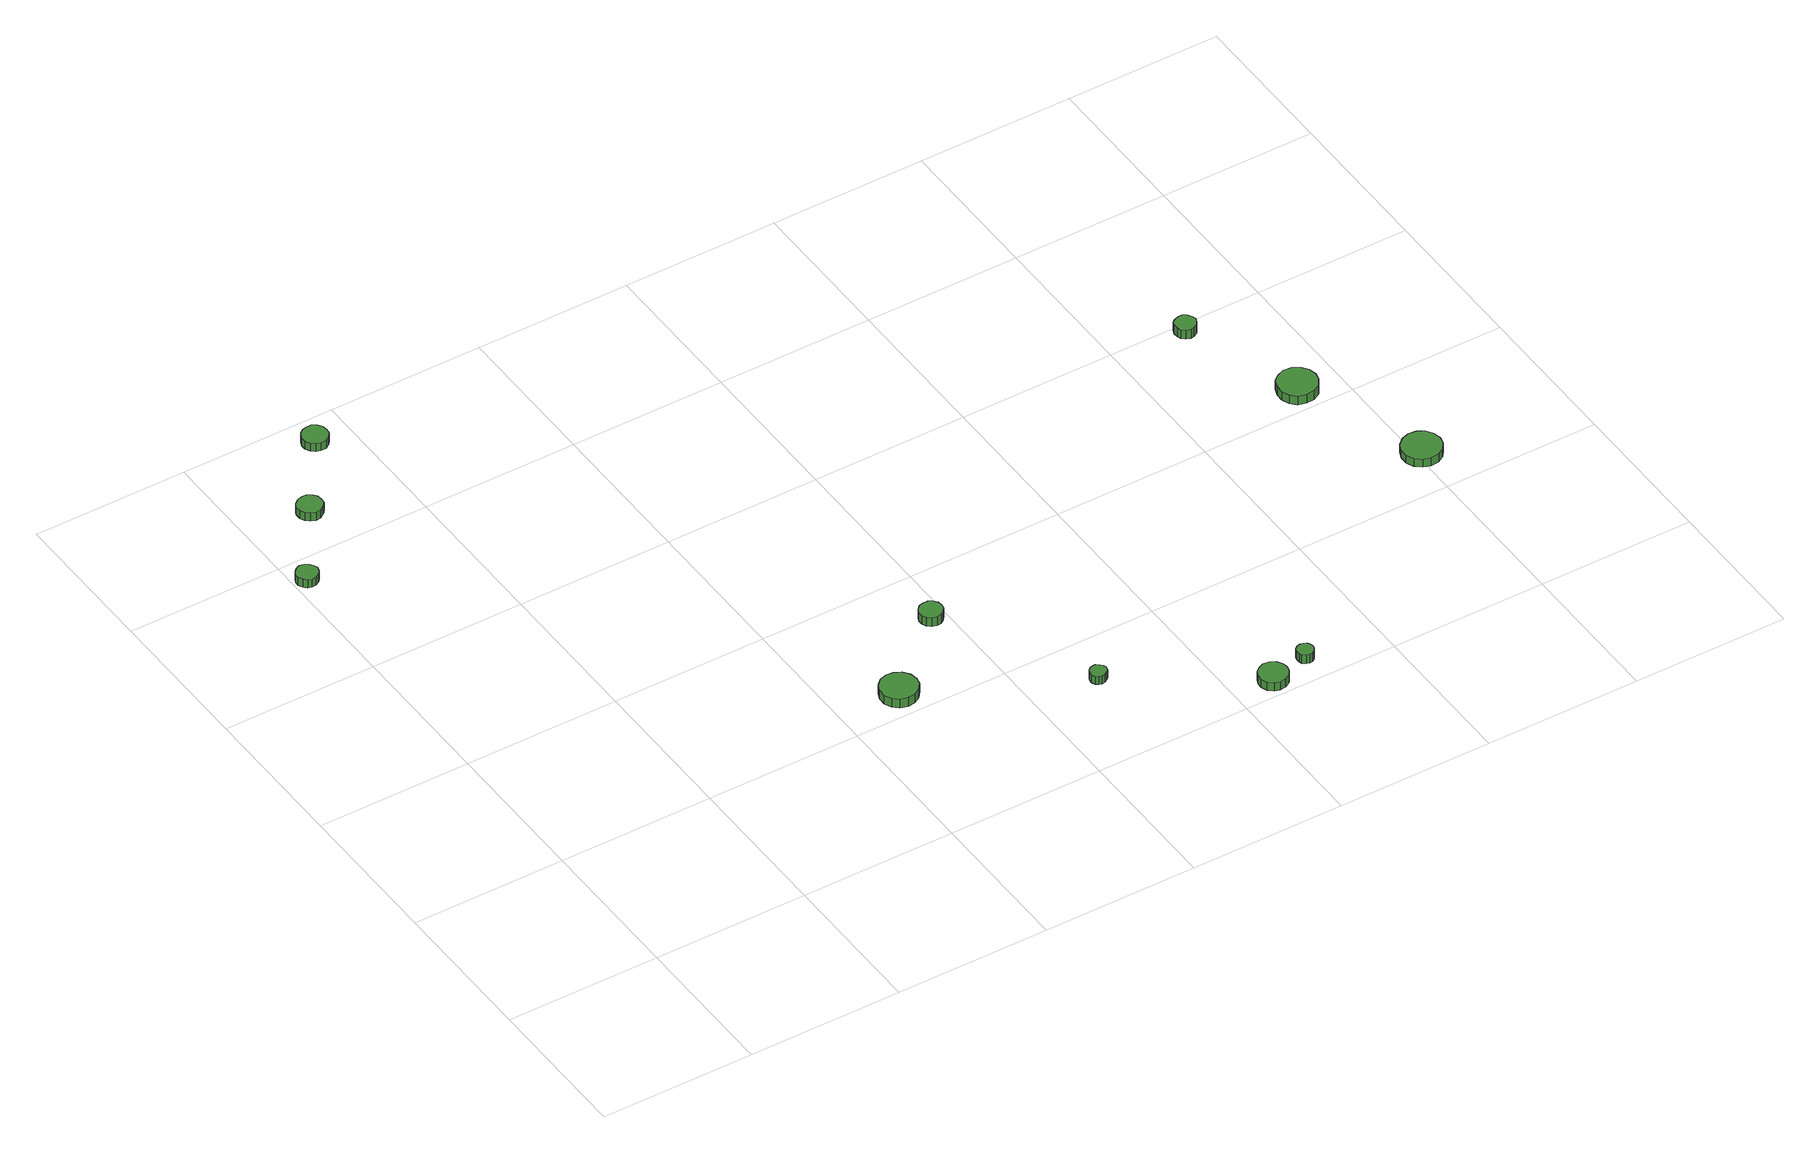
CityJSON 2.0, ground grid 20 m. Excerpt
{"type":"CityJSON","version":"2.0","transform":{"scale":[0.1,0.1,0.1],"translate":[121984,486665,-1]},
"CityObjects":{
"tree1":{"type":"SolitaryVegetationObject","attributes":{"function":"something"},"geometry":[{"type":"MultiSurface","lod":"1","boundaries":[[[0,1,2,3,4,5,6,7,8,9,10,11,12,13,14]],[[15,16,17,18,19,20,21,22,23,24,25,26,27,28,29]],[[0,29,28,1]],[[1,28,27,2]],[[2,27,26,3]],[[3,26,25,4]],[[4,25,24,5]],[[5,24,23,6]],[[6,23,22,7]],[[7,22,21,8]],[[8,21,20,9]],[[9,20,19,10]],[[10,19,18,11]],[[11,18,17,12]],[[12,17,16,13]],[[13,16,15,14]],[[14,15,29,0]]]}]},
"tree2":{"type":"SolitaryVegetationObject","attributes":{"function":"something"},"geometry":[{"type":"MultiSurface","lod":"1","boundaries":[[[30,31,32,33,34,35,36,37,38,39,40,41,42,43,44]],[[45,46,47,48,49,50,51,52,53,54,55,56,57,58,59]],[[30,59,58,31]],[[31,58,57,32]],[[32,57,56,33]],[[33,56,55,34]],[[34,55,54,35]],[[35,54,53,36]],[[36,53,52,37]],[[37,52,51,38]],[[38,51,50,39]],[[39,50,49,40]],[[40,49,48,41]],[[41,48,47,42]],[[42,47,46,43]],[[43,46,45,44]],[[44,45,59,30]]]}]},
"tree3":{"type":"SolitaryVegetationObject","attributes":{"function":"something"},"geometry":[{"type":"MultiSurface","lod":"1","boundaries":[[[60,61,62,63,64,65,66,67,68,69,70,71,72,73,74]],[[75,76,77,78,79,80,81,82,83,84,85,86,87,88,89]],[[60,89,88,61]],[[61,88,87,62]],[[62,87,86,63]],[[63,86,85,64]],[[64,85,84,65]],[[65,84,83,66]],[[66,83,82,67]],[[67,82,81,68]],[[68,81,80,69]],[[69,80,79,70]],[[70,79,78,71]],[[71,78,77,72]],[[72,77,76,73]],[[73,76,75,74]],[[74,75,89,60]]]}]},
"tree4":{"type":"SolitaryVegetationObject","attributes":{"function":"something"},"geometry":[{"type":"MultiSurface","lod":"1","boundaries":[[[90,91,92,93,94,95,96,97,98,99,100,101,102,103,104]],[[105,106,107,108,109,110,111,112,113,114,115,116,117,118,119]],[[90,119,118,91]],[[91,118,117,92]],[[92,117,116,93]],[[93,116,115,94]],[[94,115,114,95]],[[95,114,113,96]],[[96,113,112,97]],[[97,112,111,98]],[[98,111,110,99]],[[99,110,109,100]],[[100,109,108,101]],[[101,108,107,102]],[[102,107,106,103]],[[103,106,105,104]],[[104,105,119,90]]]}]},
"tree5":{"type":"SolitaryVegetationObject","attributes":{"function":"something"},"geometry":[{"type":"MultiSurface","lod":"1","boundaries":[[[120,121,122,123,124,125,126,127,128,129,130,131,132,133,134]],[[135,136,137,138,139,140,141,142,143,144,145,146,147,148,149]],[[120,149,148,121]],[[121,148,147,122]],[[122,147,146,123]],[[123,146,145,124]],[[124,145,144,125]],[[125,144,143,126]],[[126,143,142,127]],[[127,142,141,128]],[[128,141,140,129]],[[129,140,139,130]],[[130,139,138,131]],[[131,138,137,132]],[[132,137,136,133]],[[133,136,135,134]],[[134,135,149,120]]]}]},
"tree6":{"type":"SolitaryVegetationObject","attributes":{"function":"something"},"geometry":[{"type":"MultiSurface","lod":"1","boundaries":[[[150,151,152,153,154,155,156,157,158,159,160,161,162,163,164]],[[165,166,167,168,169,170,171,172,173,174,175,176,177,178,179]],[[150,179,178,151]],[[151,178,177,152]],[[152,177,176,153]],[[153,176,175,154]],[[154,175,174,155]],[[155,174,173,156]],[[156,173,172,157]],[[157,172,171,158]],[[158,171,170,159]],[[159,170,169,160]],[[160,169,168,161]],[[161,168,167,162]],[[162,167,166,163]],[[163,166,165,164]],[[164,165,179,150]]]}]},
"tree7":{"type":"SolitaryVegetationObject","attributes":{"function":"something"},"geometry":[{"type":"MultiSurface","lod":"1","boundaries":[[[180,181,182,183,184,185,186,187,188,189,190,191,192,193,194]],[[195,196,197,198,199,200,201,202,203,204,205,206,207,208,209]],[[180,209,208,181]],[[181,208,207,182]],[[182,207,206,183]],[[183,206,205,184]],[[184,205,204,185]],[[185,204,203,186]],[[186,203,202,187]],[[187,202,201,188]],[[188,201,200,189]],[[189,200,199,190]],[[190,199,198,191]],[[191,198,197,192]],[[192,197,196,193]],[[193,196,195,194]],[[194,195,209,180]]]}]},
"tree8":{"type":"SolitaryVegetationObject","attributes":{"function":"something"},"geometry":[{"type":"MultiSurface","lod":"1","boundaries":[[[210,211,212,213,214,215,216,217,218,219,220,221,222,223,224]],[[225,226,227,228,229,230,231,232,233,234,235,236,237,238,239]],[[210,239,238,211]],[[211,238,237,212]],[[212,237,236,213]],[[213,236,235,214]],[[214,235,234,215]],[[215,234,233,216]],[[216,233,232,217]],[[217,232,231,218]],[[218,231,230,219]],[[219,230,229,220]],[[220,229,228,221]],[[221,228,227,222]],[[222,227,226,223]],[[223,226,225,224]],[[224,225,239,210]]]}]},
"tree9":{"type":"SolitaryVegetationObject","attributes":{"function":"something"},"geometry":[{"type":"MultiSurface","lod":"1","boundaries":[[[240,241,242,243,244,245,246,247,248,249,250,251,252,253,254]],[[255,256,257,258,259,260,261,262,263,264,265,266,267,268,269]],[[240,269,268,241]],[[241,268,267,242]],[[242,267,266,243]],[[243,266,265,244]],[[244,265,264,245]],[[245,264,263,246]],[[246,263,262,247]],[[247,262,261,248]],[[248,261,260,249]],[[249,260,259,250]],[[250,259,258,251]],[[251,258,257,252]],[[252,257,256,253]],[[253,256,255,254]],[[254,255,269,240]]]}]},
"tree10":{"type":"SolitaryVegetationObject","attributes":{"function":"something"},"geometry":[{"type":"MultiSurface","lod":"1","boundaries":[[[270,271,272,273,274,275,276,277,278,279,280,281,282,283,284]],[[285,286,287,288,289,290,291,292,293,294,295,296,297,298,299]],[[270,299,298,271]],[[271,298,297,272]],[[272,297,296,273]],[[273,296,295,274]],[[274,295,294,275]],[[275,294,293,276]],[[276,293,292,277]],[[277,292,291,278]],[[278,291,290,279]],[[279,290,289,280]],[[280,289,288,281]],[[281,288,287,282]],[[282,287,286,283]],[[283,286,285,284]],[[284,285,299,270]]]}]},
"tree11":{"type":"SolitaryVegetationObject","attributes":{"function":"something"},"geometry":[{"type":"MultiSurface","lod":"1","boundaries":[[[300,301,302,303,304,305,306,307,308,309,310,311,312,313,314]],[[315,316,317,318,319,320,321,322,323,324,325,326,327,328,329]],[[300,329,328,301]],[[301,328,327,302]],[[302,327,326,303]],[[303,326,325,304]],[[304,325,324,305]],[[305,324,323,306]],[[306,323,322,307]],[[307,322,321,308]],[[308,321,320,309]],[[309,320,319,310]],[[310,319,318,311]],[[311,318,317,312]],[[312,317,316,313]],[[313,316,315,314]],[[314,315,329,300]]]}]}
},
"vertices":[
[32,767,19],[30,773,19],[27,777,19],[22,780,19],[16,781,19],[11,779,19],[7,775,19],[4,770,19],[4,764,19],[7,759,19],[11,755,19],[16,753,19],[22,754,19],[27,757,19],[30,761,19],[30,761,7],[27,757,7],[22,754,7],[16,753,7],[11,755,7],[7,759,7],[4,764,7],[4,770,7],[7,775,7],[11,779,7],[16,781,7],[22,780,7],[27,777,7],[30,773,7],[32,767,7],
[100,864,19],[99,871,19],[95,876,19],[89,880,19],[82,880,19],[76,878,19],[71,874,19],[68,868,19],[68,861,19],[71,855,19],[76,851,19],[82,848,19],[89,849,19],[95,853,19],[99,858,19],[99,858,7],[95,853,7],[89,849,7],[82,848,7],[76,851,7],[71,855,7],[68,861,7],[68,868,7],[71,874,7],[76,878,7],[82,880,7],[89,880,7],[95,876,7],[99,871,7],[100,864,7],
[170,963,19],[169,970,19],[165,975,19],[159,979,19],[152,979,19],[146,977,19],[141,973,19],[138,966,19],[138,960,19],[141,953,19],[146,949,19],[152,947,19],[159,947,19],[165,951,19],[169,956,19],[169,956,7],[165,951,7],[159,947,7],[152,947,7],[146,949,7],[141,953,7],[138,960,7],[138,966,7],[141,973,7],[146,977,7],[152,979,7],[159,979,7],[165,975,7],[169,970,7],[170,963,7],
[502,233,22],[500,243,22],[494,251,22],[485,256,22],[476,257,22],[466,254,22],[459,247,22],[455,238,22],[455,228,22],[459,219,22],[466,213,22],[476,210,22],[485,211,22],[494,216,22],[500,224,22],[500,224,9],[494,216,9],[485,211,9],[476,210,9],[466,213,9],[459,219,9],[455,228,9],[455,238,9],[459,247,9],[466,254,9],[476,257,9],[485,256,9],[494,251,9],[500,243,9],[502,233,9],
[595,325,22],[594,331,22],[590,336,22],[585,339,22],[579,339,22],[573,338,22],[568,333,22],[566,328,22],[566,322,22],[568,316,22],[573,312,22],[579,310,22],[585,311,22],[590,314,22],[594,319,22],[594,319,9],[590,314,9],[585,311,9],[579,310,9],[573,312,9],[568,316,9],[566,322,9],[566,328,9],[568,333,9],[573,338,9],[579,339,9],[585,339,9],[590,336,9],[594,331,9],[595,325,9],
[694,132,23],[693,136,23],[690,139,23],[686,142,23],[682,142,23],[678,141,23],[675,138,23],[673,134,23],[673,129,23],[675,125,23],[678,123,23],[682,121,23],[686,122,23],[690,124,23],[693,127,23],[693,127,11],[690,124,11],[686,122,11],[682,121,11],[678,123,11],[675,125,11],[673,129,11],[673,134,11],[675,138,11],[678,141,11],[682,142,11],[686,142,11],[690,139,11],[693,136,11],[694,132,11],
[868,20,24],[866,28,24],[862,34,24],[855,38,24],[847,39,24],[840,36,24],[834,31,24],[831,24,24],[831,17,24],[834,9,24],[840,4,24],[847,2,24],[855,3,24],[862,7,24],[866,13,24],[866,13,12],[862,7,12],[855,3,12],[847,2,12],[840,4,12],[834,9,12],[831,17,12],[831,24,12],[834,31,12],[840,36,12],[847,39,12],[855,38,12],[862,34,12],[866,28,12],[868,20,12],
[912,34,24],[911,39,24],[909,42,24],[905,44,24],[901,45,24],[897,44,24],[893,41,24],[892,37,24],[892,32,24],[893,28,24],[897,25,24],[901,24,24],[905,24,24],[909,27,24],[911,30,24],[911,30,11],[909,27,11],[905,24,11],[901,24,11],[897,25,11],[893,28,11],[892,32,11],[892,37,11],[893,41,11],[897,44,11],[901,45,11],[905,44,11],[909,42,11],[911,39,11],[912,34,11],
[1104,582,27],[1102,587,27],[1099,592,27],[1094,595,27],[1089,595,27],[1083,593,27],[1079,590,27],[1077,585,27],[1077,579,27],[1079,574,27],[1083,570,27],[1089,568,27],[1094,569,27],[1099,572,27],[1102,576,27],[1102,576,14],[1099,572,14],[1094,569,14],[1089,568,14],[1083,570,14],[1079,574,14],[1077,579,14],[1077,585,14],[1079,590,14],[1083,593,14],[1089,595,14],[1094,595,14],[1099,592,14],[1102,587,14],[1104,582,14],
[1168,428,26],[1166,438,26],[1160,446,26],[1151,452,26],[1140,453,26],[1130,449,26],[1123,443,26],[1119,433,26],[1119,423,26],[1123,413,26],[1130,406,26],[1140,403,26],[1151,404,26],[1160,409,26],[1166,418,26],[1166,418,13],[1160,409,13],[1151,404,13],[1140,403,13],[1130,406,13],[1123,413,13],[1119,423,13],[1119,433,13],[1123,443,13],[1130,449,13],[1140,453,13],[1151,452,13],[1160,446,13],[1166,438,13],[1168,428,13],
[1228,258,26],[1226,268,26],[1220,277,26],[1211,282,26],[1200,283,26],[1191,280,26],[1183,273,26],[1179,264,26],[1179,253,26],[1183,244,26],[1191,237,26],[1200,234,26],[1211,235,26],[1220,240,26],[1226,248,26],[1226,248,14],[1220,240,14],[1211,235,14],[1200,234,14],[1191,237,14],[1183,244,14],[1179,253,14],[1179,264,14],[1183,273,14],[1191,280,14],[1200,283,14],[1211,282,14],[1220,277,14],[1226,268,14],[1228,258,14]
]}
